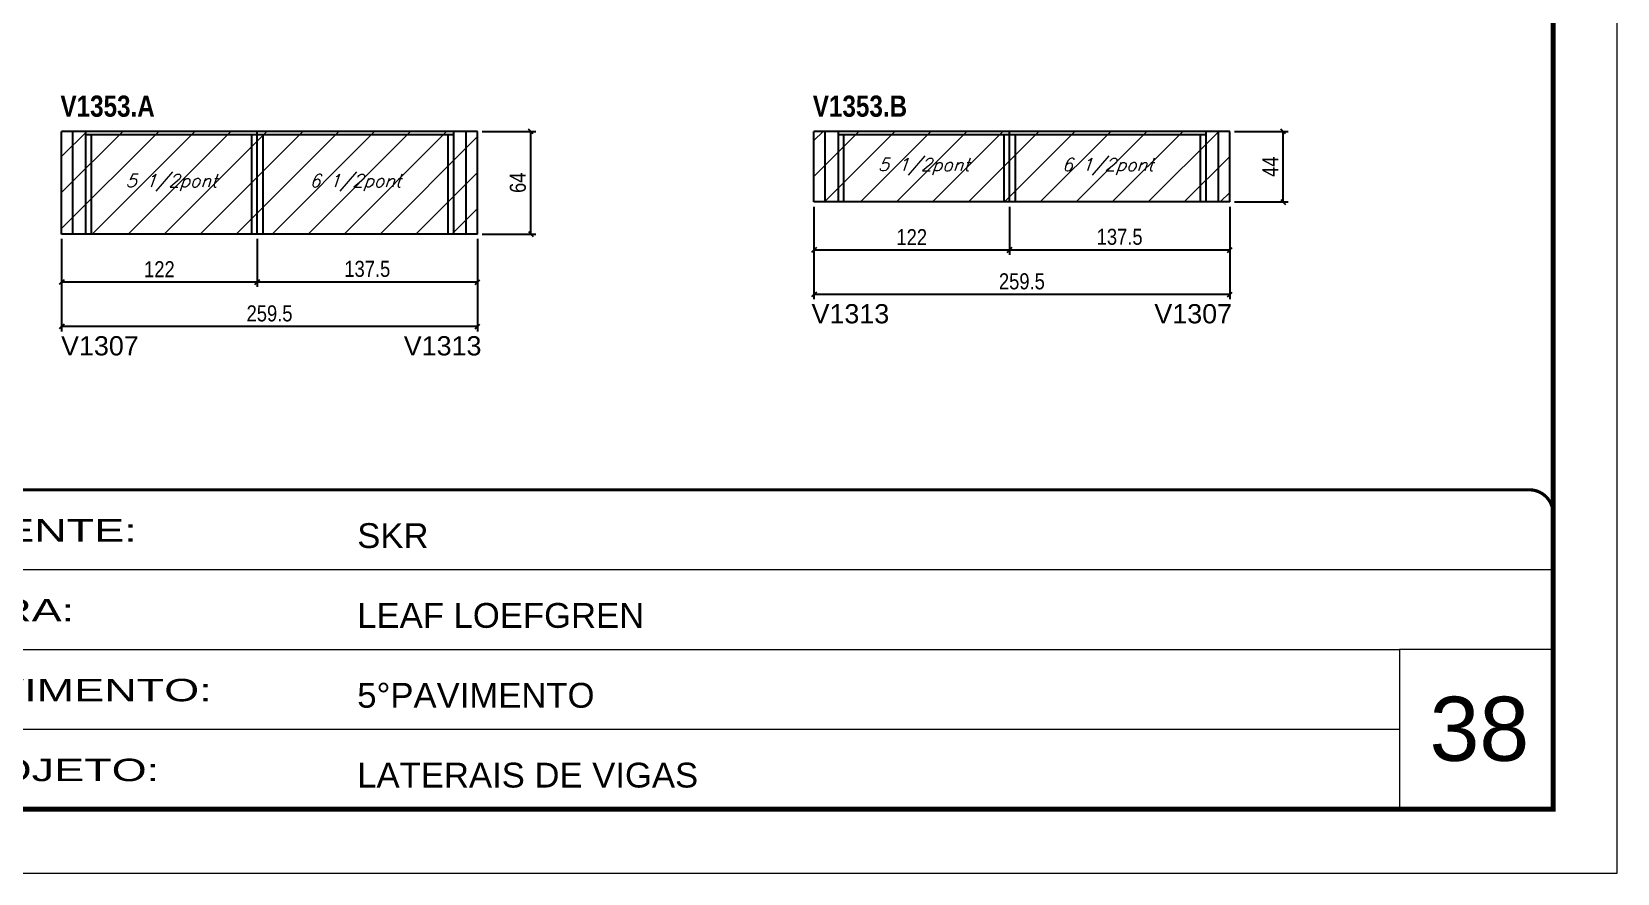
# Model space of a CAD drawing. Extents: x 3309 to 10384, y -2522 to 14608.
# Drawn here: x 5390 to 6379, y 3221 to 3746 of the extents above; entities that cross this region are included whole.
import ezdxf

# ---------------------------------------------------------------- set-up
doc = ezdxf.new("R2010")
doc.units = 0
doc.linetypes.add('CONTINUO', pattern=[0])
doc.linetypes.add('DASHED', pattern=[0.75, 0.5, -0.25])
for name, color, linetype in [('5', 5, 'Continuous'), ('COTA', 241, 'Continuous'), ('NOMENCLATURA', 7, 'Continuous'), ('Painéis', 200, 'Continuous'), ('SARR_2.2x7', 40, 'Continuous'), ('SARR_3.5x7', 81, 'Continuous'), ('texto', 7, 'Continuous')]:
    doc.layers.add(name, color=color, linetype=linetype)
for name, color, linetype, lineweight in [('CARIMBO', 255, 'Continuous', 9), ('Folhas', 255, 'Continuous', 9), ('Hachura', 251, 'Continuous', 9), ('SARRAFO DE PRESSAO', 251, 'DASHED', 9)]:
    doc.layers.add(name, color=color, linetype=linetype, lineweight=lineweight)
doc.styles.add('ARIAL', font='arial.ttf')
doc.styles.add('COTA TECNICA', font='techl___.ttf', dxfattribs={"height": 10})
doc.styles.add('Romans', font='romans.shx')
doc.styles.get("Standard").update_dxf_attribs({"font": 'arial.ttf'})
doc.styles.add('TECNICA', font='techb___.ttf', dxfattribs={"height": 10})
doc.styles.add('Tecnologia', font='')
doc.styles.get('Tecnologia').set_extended_font_data('Forgotten Futurist')
doc.dimstyles.new('PAINEL', dxfattribs={"dimtxt": 10, "dimasz": 3, "dimexe": 3, "dimexo": 3, "dimgap": 3, "dimtad": 1, "dimdec": 1, "dimzin": 12, "dimdsep": 46, "dimtxsty": 'COTA TECNICA', "dimblk1": 'OBLIQUE', "dimblk2": 'OBLIQUE', "dimsah": 1, "dimcen": 0.9, "dimclrd": 4, "dimclre": 4, "dimclrt": 240, "dimadec": 1, "dimazin": 3, "dimtfac": 1, "dimtdec": 1, "dimtmove": 0, "dimatfit": 3, "dimfxl": 1, "dimtolj": 1, "dimtzin": 12, "dimarcsym": 0})

# ---------------------------------------------------------------- blocks, each defined once
blk = doc.blocks.new('9999999999')
at = {"color": 30, "linetype": 'CONTINUO'}
for p, q in [((98564.56, 34379.64), (99583.98, 34379.64)), ((98564.56, 34329.83), (99487.98, 34329.83)), ((99583.98, 34329.83), (99487.98, 34329.83)), ((99487.98, 34329.83), (99487.98, 34230.21)), ((98564.56, 34280.02), (99487.98, 34280.02))]:
    blk.add_line(p, q, dxfattribs=at)
at = {"color": 30, "linetype": 'CONTINUO', "const_width": 2}
blk.add_lwpolyline([(99583.98, 34230.21), (99583.98, 34414.45, 0.414214), (99568.98, 34429.45), (98228.98, 34429.45, 0.414214), (98213.98, 34414.45), (98213.98, 34245.21, 0.414214), (98228.98, 34230.21), (99583.98, 34230.21)], format="xyb", dxfattribs=at)
at = {"layer": 'Folhas'}
blk.add_lwpolyline([(98138.98, 34190.21), (99623.98, 34190.21), (99623.98, 35240.21), (98138.98, 35240.21)], close=True, dxfattribs=at)
at = {"layer": 'Folhas', "color": 30, "const_width": 3}
blk.add_lwpolyline([(98213.98, 34230.21), (99583.98, 34230.21), (99583.98, 35200.21), (98213.98, 35200.21)], close=True, dxfattribs=at)
at = {"color": 7, "linetype": 'Continuous', "ltscale": 5, "style": 'ARIAL'}
for s, height, p in [('SKR', 15.483, (98837.68, 34393.13)), ('LEAF LOEFGREN', 15.4829, (98837.68, 34343.32)), ('5°PAVIMENTO', 15.4829, (98837.68, 34293.51)), ('LATERAIS DE VIGAS', 15.4829, (98837.68, 34243.7))]:
    blk.add_text(s, height=height, dxfattribs=at).set_placement(p)
at = {"layer": 'Folhas', "color": 7, "style": 'Tecnologia', "width": 1.5}
for s, p in [('CLIENTE:', (98573.65, 34397.17)), ('OBRA:', (98573.65, 34347.31)), ('PAVIMENTO:', (98573.65, 34297.5)), ('PROJETO:', (98573.65, 34247.69))]:
    blk.add_text(s, height=14, dxfattribs=at).set_placement(p)
blk = doc.blocks.new('_Oblique')
at = {"color": 0, "linetype": 'ByBlock', "lineweight": -2}
blk.add_line((-0.5, -0.5), (0.5, 0.5), dxfattribs=at)
blk = doc.blocks.new('*D1269')
at = {"layer": 'COTA', "color": 4, "linetype": 'ByBlock', "lineweight": -2, "transparency": 16777216}
for p, q in [((5530.58, 3616.48), (5530.58, 3586.47)), ((5668.08, 3616.48), (5668.08, 3586.47)), ((5668.08, 3589.47), (5530.58, 3589.47))]:
    blk.add_line(p, q, dxfattribs=at)
at = {"layer": 'Defpoints', "color": 0, "linetype": 'ByBlock', "transparency": 16777216}
for p in [(5530.58, 3619.48), (5668.08, 3619.48), (5530.58, 3589.47)]:
    blk.add_point(p, dxfattribs=at)
at = {"layer": 'COTA', "color": 4, "linetype": 'ByBlock', "lineweight": -2, "transparency": 16777216, "xscale": 3, "yscale": 3, "zscale": 3, "rotation": 180}
blk.add_blockref('_Oblique', (5530.58, 3589.47), dxfattribs=at)
at = {"layer": 'COTA', "color": 4, "linetype": 'ByBlock', "lineweight": -2, "transparency": 16777216, "xscale": 3, "yscale": 3, "zscale": 3}
blk.add_blockref('_Oblique', (5668.08, 3589.47), dxfattribs=at)
at = {"layer": 'COTA', "color": 240, "linetype": 'ByBlock', "transparency": 16777216, "insert": (5599.33, 3597.69), "char_height": 10, "attachment_point": 5, "style": 'COTA TECNICA'}
blk.add_mtext('\\A1;137.5', dxfattribs=at)
blk = doc.blocks.new('*D1270')
at = {"layer": 'COTA', "color": 4, "linetype": 'ByBlock', "lineweight": -2, "transparency": 16777216}
for p, q in [((5408.58, 3616.48), (5408.58, 3586.47)), ((5530.58, 3616.48), (5530.58, 3586.47)), ((5530.58, 3589.47), (5408.58, 3589.47))]:
    blk.add_line(p, q, dxfattribs=at)
at = {"layer": 'Defpoints', "color": 0, "linetype": 'ByBlock', "transparency": 16777216}
for p in [(5408.58, 3619.48), (5530.58, 3619.48), (5408.58, 3589.47)]:
    blk.add_point(p, dxfattribs=at)
at = {"layer": 'COTA', "color": 4, "linetype": 'ByBlock', "lineweight": -2, "transparency": 16777216, "xscale": 3, "yscale": 3, "zscale": 3, "rotation": 180}
blk.add_blockref('_Oblique', (5408.58, 3589.47), dxfattribs=at)
at = {"layer": 'COTA', "color": 4, "linetype": 'ByBlock', "lineweight": -2, "transparency": 16777216, "xscale": 3, "yscale": 3, "zscale": 3}
blk.add_blockref('_Oblique', (5530.58, 3589.47), dxfattribs=at)
at = {"layer": 'COTA', "color": 240, "linetype": 'ByBlock', "transparency": 16777216, "insert": (5469.58, 3597.53), "char_height": 10, "attachment_point": 5, "style": 'COTA TECNICA'}
blk.add_mtext('\\A1;122', dxfattribs=at)
blk = doc.blocks.new('*D1274')
at = {"layer": 'COTA', "color": 4, "linetype": 'ByBlock', "lineweight": -2, "transparency": 16777216}
for p, q in [((5408.58, 3616.48), (5408.58, 3558.76)), ((5668.08, 3616.48), (5668.08, 3558.76)), ((5668.08, 3561.76), (5408.58, 3561.76))]:
    blk.add_line(p, q, dxfattribs=at)
at = {"layer": 'Defpoints', "color": 0, "linetype": 'ByBlock', "transparency": 16777216}
for p in [(5408.58, 3619.48), (5668.08, 3619.48), (5408.58, 3561.76)]:
    blk.add_point(p, dxfattribs=at)
at = {"layer": 'COTA', "color": 4, "linetype": 'ByBlock', "lineweight": -2, "transparency": 16777216, "xscale": 3, "yscale": 3, "zscale": 3, "rotation": 180}
blk.add_blockref('_Oblique', (5408.58, 3561.76), dxfattribs=at)
at = {"layer": 'COTA', "color": 4, "linetype": 'ByBlock', "lineweight": -2, "transparency": 16777216, "xscale": 3, "yscale": 3, "zscale": 3}
blk.add_blockref('_Oblique', (5668.08, 3561.76), dxfattribs=at)
at = {"layer": 'COTA', "color": 240, "linetype": 'ByBlock', "transparency": 16777216, "insert": (5538.33, 3569.9), "char_height": 10, "attachment_point": 5, "style": 'COTA TECNICA'}
blk.add_mtext('\\A1;259.5', dxfattribs=at)
blk = doc.blocks.new('*D1275')
at = {"layer": 'COTA', "color": 4, "lineweight": -2, "transparency": 16777216}
for p, q in [((5671.08, 3683.48), (5704.43, 3683.48)), ((5701.43, 3619.48), (5701.43, 3683.48)), ((5671.08, 3619.48), (5704.43, 3619.48))]:
    blk.add_line(p, q, dxfattribs=at)
at = {"layer": 'Defpoints', "color": 0, "transparency": 16777216}
for p in [(5668.08, 3683.48), (5701.43, 3683.48), (5668.08, 3619.48)]:
    blk.add_point(p, dxfattribs=at)
at = {"layer": 'COTA', "color": 4, "lineweight": -2, "transparency": 16777216, "xscale": 3, "yscale": 3, "zscale": 3}
for p, rotation in [((5701.43, 3683.48), 90), ((5701.43, 3619.48), 270)]:
    blk.add_blockref('_Oblique', p, dxfattribs=dict(at, rotation=rotation))
at = {"layer": 'COTA', "color": 240, "transparency": 16777216, "insert": (5693.33, 3651.48), "char_height": 10, "attachment_point": 5, "rotation": 90, "style": 'COTA TECNICA'}
blk.add_mtext('\\A1;64', dxfattribs=at)
blk = doc.blocks.new('*D1271')
at = {"layer": 'COTA', "color": 4, "linetype": 'ByBlock', "lineweight": -2, "transparency": 16777216}
for p, q in [((6000.07, 3636.48), (6000.07, 3606.47)), ((6137.57, 3636.48), (6137.57, 3606.47)), ((6137.57, 3609.47), (6000.07, 3609.47))]:
    blk.add_line(p, q, dxfattribs=at)
at = {"layer": 'Defpoints', "color": 0, "linetype": 'ByBlock', "transparency": 16777216}
for p in [(6000.07, 3639.48), (6137.57, 3639.48), (6000.07, 3609.47)]:
    blk.add_point(p, dxfattribs=at)
at = {"layer": 'COTA', "color": 4, "linetype": 'ByBlock', "lineweight": -2, "transparency": 16777216, "xscale": 3, "yscale": 3, "zscale": 3, "rotation": 180}
blk.add_blockref('_Oblique', (6000.07, 3609.47), dxfattribs=at)
at = {"layer": 'COTA', "color": 4, "linetype": 'ByBlock', "lineweight": -2, "transparency": 16777216, "xscale": 3, "yscale": 3, "zscale": 3}
blk.add_blockref('_Oblique', (6137.57, 3609.47), dxfattribs=at)
at = {"layer": 'COTA', "color": 240, "linetype": 'ByBlock', "transparency": 16777216, "insert": (6068.82, 3617.69), "char_height": 10, "attachment_point": 5, "style": 'COTA TECNICA'}
blk.add_mtext('\\A1;137.5', dxfattribs=at)
blk = doc.blocks.new('*D1272')
at = {"layer": 'COTA', "color": 4, "linetype": 'ByBlock', "lineweight": -2, "transparency": 16777216}
for p, q in [((5878.07, 3636.48), (5878.07, 3606.47)), ((6000.07, 3636.48), (6000.07, 3606.47)), ((6000.07, 3609.47), (5878.07, 3609.47))]:
    blk.add_line(p, q, dxfattribs=at)
at = {"layer": 'Defpoints', "color": 0, "linetype": 'ByBlock', "transparency": 16777216}
for p in [(5878.07, 3639.48), (6000.07, 3639.48), (5878.07, 3609.47)]:
    blk.add_point(p, dxfattribs=at)
at = {"layer": 'COTA', "color": 4, "linetype": 'ByBlock', "lineweight": -2, "transparency": 16777216, "xscale": 3, "yscale": 3, "zscale": 3, "rotation": 180}
blk.add_blockref('_Oblique', (5878.07, 3609.47), dxfattribs=at)
at = {"layer": 'COTA', "color": 4, "linetype": 'ByBlock', "lineweight": -2, "transparency": 16777216, "xscale": 3, "yscale": 3, "zscale": 3}
blk.add_blockref('_Oblique', (6000.07, 3609.47), dxfattribs=at)
at = {"layer": 'COTA', "color": 240, "linetype": 'ByBlock', "transparency": 16777216, "insert": (5939.07, 3617.53), "char_height": 10, "attachment_point": 5, "style": 'COTA TECNICA'}
blk.add_mtext('\\A1;122', dxfattribs=at)
blk = doc.blocks.new('*D1276')
at = {"layer": 'COTA', "color": 4, "linetype": 'ByBlock', "lineweight": -2, "transparency": 16777216}
for p, q in [((5878.07, 3636.48), (5878.07, 3578.76)), ((6137.57, 3636.48), (6137.57, 3578.76)), ((6137.57, 3581.76), (5878.07, 3581.76))]:
    blk.add_line(p, q, dxfattribs=at)
at = {"layer": 'Defpoints', "color": 0, "linetype": 'ByBlock', "transparency": 16777216}
for p in [(5878.07, 3639.48), (6137.57, 3639.48), (5878.07, 3581.76)]:
    blk.add_point(p, dxfattribs=at)
at = {"layer": 'COTA', "color": 4, "linetype": 'ByBlock', "lineweight": -2, "transparency": 16777216, "xscale": 3, "yscale": 3, "zscale": 3, "rotation": 180}
blk.add_blockref('_Oblique', (5878.07, 3581.76), dxfattribs=at)
at = {"layer": 'COTA', "color": 4, "linetype": 'ByBlock', "lineweight": -2, "transparency": 16777216, "xscale": 3, "yscale": 3, "zscale": 3}
blk.add_blockref('_Oblique', (6137.57, 3581.76), dxfattribs=at)
at = {"layer": 'COTA', "color": 240, "linetype": 'ByBlock', "transparency": 16777216, "insert": (6007.82, 3589.9), "char_height": 10, "attachment_point": 5, "style": 'COTA TECNICA'}
blk.add_mtext('\\A1;259.5', dxfattribs=at)
blk = doc.blocks.new('*D1277')
at = {"layer": 'COTA', "color": 4, "lineweight": -2, "transparency": 16777216}
for p, q in [((6140.57, 3683.48), (6173.92, 3683.48)), ((6170.92, 3639.48), (6170.92, 3683.48)), ((6140.57, 3639.48), (6173.92, 3639.48))]:
    blk.add_line(p, q, dxfattribs=at)
at = {"layer": 'Defpoints', "color": 0, "transparency": 16777216}
for p in [(6137.57, 3683.48), (6170.92, 3683.48), (6137.57, 3639.48)]:
    blk.add_point(p, dxfattribs=at)
at = {"layer": 'COTA', "color": 4, "lineweight": -2, "transparency": 16777216, "xscale": 3, "yscale": 3, "zscale": 3}
for p, rotation in [((6170.92, 3683.48), 90), ((6170.92, 3639.48), 270)]:
    blk.add_blockref('_Oblique', p, dxfattribs=dict(at, rotation=rotation))
at = {"layer": 'COTA', "color": 240, "transparency": 16777216, "insert": (6162.85, 3661.48), "char_height": 10, "attachment_point": 5, "rotation": 90, "style": 'COTA TECNICA'}
blk.add_mtext('\\A1;44', dxfattribs=at)

msp = doc.modelspace()

# ---------------------------------------------------------------- hatches: boundary and pattern name
at = {"layer": 'Hachura', "linetype": 'ByBlock'}
h = msp.add_hatch(dxfattribs=at)
h.set_pattern_fill('ANSI31', color=256, scale=5)
h.set_pattern_definition([(45, (-3767.233, -3554.863), (-11.22532, 11.22532), [])])
h.paths.add_polyline_path([(5530.58, 3683.48), (5408.58, 3683.48), (5408.58, 3619.48), (5530.58, 3619.48)])
h.paths.add_polyline_path([(5668.08, 3619.48), (5668.08, 3683.48), (5530.58, 3683.48), (5530.58, 3619.48)])
h = msp.add_hatch(dxfattribs=at)
h.set_pattern_fill('ANSI31', color=256, scale=5)
h.set_pattern_definition([(45, (87.767, -2359.426), (-11.22532, 11.22532), [])])
h.paths.add_polyline_path([(6000.07, 3683.48), (5878.07, 3683.48), (5878.07, 3639.48), (6000.07, 3639.48)])
h.paths.add_polyline_path([(6137.57, 3683.48), (6000.07, 3683.48), (6000.07, 3639.48), (6137.57, 3639.48)])

# ---------------------------------------------------------------- linework, layer by layer
at = {"layer": 'Painéis', "linetype": 'ByBlock'}
for p, q in [((5668.08, 3683.48), (5408.58, 3683.48)), ((5408.58, 3619.48), (5408.58, 3683.48)), ((5530.58, 3619.48), (5530.58, 3683.48)), ((5668.08, 3619.48), (5668.08, 3683.48)), ((6137.57, 3683.48), (5878.07, 3683.48)), ((5878.07, 3639.48), (5878.07, 3683.48)), ((6000.07, 3639.48), (6000.07, 3683.48)), ((6137.57, 3639.48), (6137.57, 3683.48)), ((6137.57, 3639.48), (5878.07, 3639.48)), ((5668.08, 3619.48), (5408.58, 3619.48))]:
    msp.add_line(p, q, dxfattribs=at)
at = {"layer": 'SARR_2.2x7', "linetype": 'Continuous'}
for p, q in [((5415.58, 3619.48), (5415.58, 3683.48)), ((5530.58, 3681.28), (5423.58, 3681.28)), ((5653.08, 3681.28), (5530.58, 3681.28)), ((5661.08, 3619.48), (5661.08, 3683.48)), ((5885.07, 3639.48), (5885.07, 3683.48)), ((6000.07, 3681.28), (5893.07, 3681.28)), ((6122.57, 3681.28), (6000.07, 3681.28)), ((6130.57, 3639.48), (6130.57, 3683.48))]:
    msp.add_line(p, q, dxfattribs=at)
at = {"layer": 'SARR_3.5x7'}
for p, q in [((5423.58, 3683.48), (5423.58, 3619.48)), ((5427.08, 3681.28), (5427.08, 3619.48)), ((5527.08, 3681.28), (5527.08, 3619.48)), ((5534.08, 3681.28), (5534.08, 3619.48)), ((5649.58, 3681.28), (5649.58, 3619.48)), ((5653.08, 3683.48), (5653.08, 3619.48)), ((5893.07, 3683.48), (5893.07, 3639.48)), ((5896.57, 3681.28), (5896.57, 3639.48)), ((5996.57, 3681.28), (5996.57, 3639.48)), ((6003.57, 3681.28), (6003.57, 3639.48)), ((6119.07, 3681.28), (6119.07, 3639.48)), ((6122.57, 3683.48), (6122.57, 3639.48))]:
    msp.add_line(p, q, dxfattribs=at)

# ---------------------------------------------------------------- block references
at = {"layer": 'SARRAFO DE PRESSAO', "color": 6, "linetype": 'ByBlock'}
msp.add_blockref('9999999999', (-93244.61, -30969.52), dxfattribs=at)

# ---------------------------------------------------------------- texts
at = {"layer": '5', "linetype": 'Continuous'}
for s, p in [('V1313', (5876.57, 3563.75)), ('V1307', (6090.49, 3563.75)), ('V1307', (5408.24, 3543.75)), ('V1313', (5622.1, 3543.75))]:
    msp.add_text(s, height=12, rotation=359.99996, dxfattribs=at).set_placement(p)
at = {"layer": 'CARIMBO', "style": 'ARIAL'}
msp.add_text('38', height=40, dxfattribs=at).set_placement((6262.23, 3290.83))
at = {"layer": 'NOMENCLATURA', "style": 'TECNICA'}
for s, p in [('V1353.A', (5407.86, 3692.67)), ('V1353.B', (5877.35, 3692.67))]:
    msp.add_text(s, height=13.2, dxfattribs=at).set_placement(p)
at = {"layer": 'texto', "color": 2, "char_height": 8, "attachment_point": 5, "style": 'Romans'}
for s, insert in [('{\\Q19;\\C256;5 1/2pont}', (5946.57, 3661.48)), ('{\\Q19;\\C256;6 1/2pont}', (6061.32, 3661.48)), ('{\\Q19;\\C256;5 1/2pont}', (5477.08, 3651.48)), ('{\\Q19;\\C256;6 1/2pont}', (5591.83, 3651.48))]:
    msp.add_mtext(s, dxfattribs=dict(at, insert=insert))

# ---------------------------------------------------------------- dimensions: what is measured, and where the dimension line sits
at = {"layer": 'COTA'}
for base, p1, p2, picture, middle in [((5701.43, 3683.48), (5668.08, 3619.48), (5668.08, 3683.48), '*D1275', (5693.33, 3651.48)), ((6170.92, 3683.48), (6137.57, 3639.48), (6137.57, 3683.48), '*D1277', (6162.85, 3661.48))]:
    dim = msp.add_linear_dim(base=base, p1=p1, p2=p2, angle=90, dimstyle='PAINEL', dxfattribs=at)
    dim.commit()
    dim.dimension.update_dxf_attribs({"geometry": picture, "text_midpoint": middle})
at = {"layer": 'COTA', "linetype": 'ByBlock'}
for base, p1, p2, picture, middle in [((5878.07, 3609.47), (6000.07, 3639.48), (5878.07, 3639.48), '*D1272', (5939.07, 3617.53)), ((5408.58, 3589.47), (5530.58, 3619.48), (5408.58, 3619.48), '*D1270', (5469.58, 3597.53))]:
    dim = msp.add_linear_dim(base=base, p1=p1, p2=p2, angle=180, dimstyle='PAINEL', override={"dimtmove": 1}, dxfattribs=at)
    dim.commit()
    dim.dimension.update_dxf_attribs({"geometry": picture, "text_midpoint": middle})
for base, p1, p2, picture, middle in [((5878.07, 3581.76), (6137.57, 3639.48), (5878.07, 3639.48), '*D1276', (6007.82, 3589.9)), ((6000.07, 3609.47), (6137.57, 3639.48), (6000.07, 3639.48), '*D1271', (6068.82, 3617.69)), ((5408.58, 3561.76), (5668.08, 3619.48), (5408.58, 3619.48), '*D1274', (5538.33, 3569.9)), ((5530.58, 3589.47), (5668.08, 3619.48), (5530.58, 3619.48), '*D1269', (5599.33, 3597.69))]:
    dim = msp.add_linear_dim(base=base, p1=p1, p2=p2, angle=180, dimstyle='PAINEL', dxfattribs=at)
    dim.commit()
    dim.dimension.update_dxf_attribs({"geometry": picture, "text_midpoint": middle})

doc.saveas('drawing.dxf')
